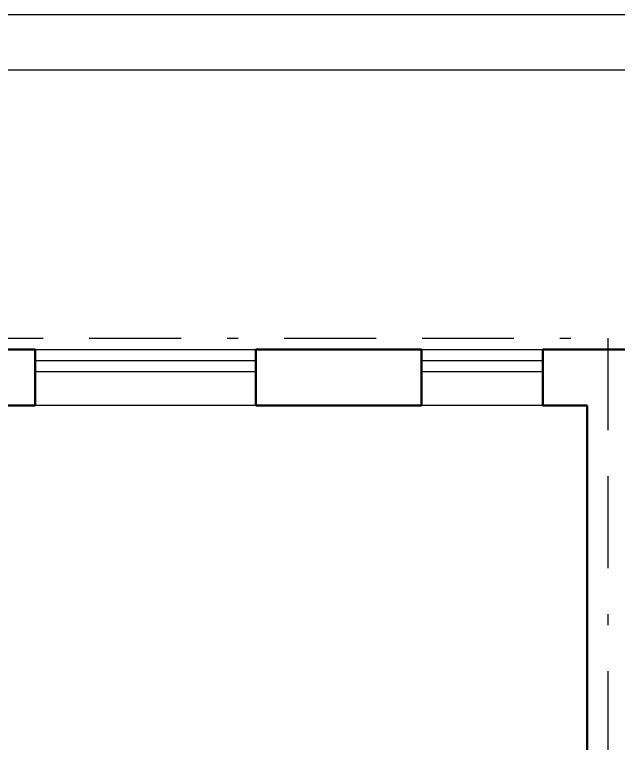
# Model space of a CAD drawing. Header units: metres. Extents: x -472 to 201, y -446 to -235.
# Drawn here: x -168.87 to -163.4, y -319.6 to -313 of the extents above; entities that cross this region are included whole.
import ezdxf
from ezdxf import colors
from ezdxf.entities.mleader import LeaderData, LeaderLine
from ezdxf.math import Vec2, Vec3

# ---------------------------------------------------------------- set-up
doc = ezdxf.new("R2010")
doc.units = ezdxf.units.M
doc.header["$MEASUREMENT"] = 0
doc.linetypes.add('( Border )', pattern=[1.751, 0.5, -0.25, 0.5, -0.25, 0.001, -0.25])
doc.layers.add('Level 50', color=7, linetype='Continuous', lineweight=0)
doc.layers.add('Level 63', color=7, linetype='Continuous', lineweight=0)
doc.layers.add('Электрика', color=7, linetype='Continuous')
doc.styles.get("Standard").update_dxf_attribs({"font": 'txt.shx'})

msp = doc.modelspace()

# ---------------------------------------------------------------- linework, layer by layer
at = {"color": 1, "linetype": '( Border )', "lineweight": 13, "ltscale": 1.666667}
for p, q in [((-175.4797, -315.9301), (-163.4953, -315.9301)), ((-163.4953, -315.9301), (-163.4953, -322.1735))]:
    msp.add_line(p, q, dxfattribs=at)
at = {"color": 7, "linetype": 'Continuous', "lineweight": 30}
for p, q in [((-170.2844, -316.0304), (-168.6844, -316.0304)), ((-168.6844, -316.0304), (-168.6844, -316.5404)), ((-166.6844, -316.0304), (-166.6844, -316.5404)), ((-166.6844, -316.0304), (-165.1844, -316.0304)), ((-165.1844, -316.0304), (-165.1844, -316.5404)), ((-164.0844, -316.0304), (-164.0844, -316.5404)), ((-164.0844, -316.0304), (-162.8044, -316.0304)), ((-170.2844, -316.5404), (-168.6844, -316.5404)), ((-166.6844, -316.5404), (-165.1844, -316.5404)), ((-164.0844, -316.5404), (-163.6844, -316.5404)), ((-163.6844, -316.5404), (-163.6844, -321.8404))]:
    msp.add_line(p, q, dxfattribs=at)
at = {"color": 7, "linetype": 'Continuous', "lineweight": 13}
for p, q in [((-168.6844, -316.0304), (-166.6844, -316.0304)), ((-165.1844, -316.0304), (-164.0844, -316.0304)), ((-166.6844, -316.5404), (-168.6844, -316.5404)), ((-164.0844, -316.5404), (-165.1844, -316.5404))]:
    msp.add_line(p, q, dxfattribs=at)
at = {"color": 7, "linetype": 'Continuous', "lineweight": 0}
for p, q in [((-168.6844, -316.1304), (-166.6844, -316.1304)), ((-165.1844, -316.1304), (-164.0844, -316.1304)), ((-168.6844, -316.2304), (-166.6844, -316.2304)), ((-165.1844, -316.2304), (-164.0844, -316.2304))]:
    msp.add_line(p, q, dxfattribs=at)
at = {"layer": 'Level 50', "color": 7, "linetype": 'Continuous', "lineweight": 13}
msp.add_line((-180.8567, -313.4967), (-121.8567, -313.4967), dxfattribs=at)
at = {"layer": 'Level 63', "color": 7, "linetype": 'Continuous', "lineweight": 0, "flags": 128}
msp.add_lwpolyline([(-121.3567, -341.9967), (-182.8567, -341.9967), (-182.8567, -312.9967), (-121.3567, -312.9967), (-121.3567, -341.9967)], close=True, dxfattribs=at)

# ---------------------------------------------------------------- leaders
at = {"layer": 'Электрика', "lineweight": 13}
ml = msp.add_multileader_mtext('Standard', dxfattribs=at)
ml.set_content('Лоток 100х50, \\Pкрепление С-образным подвесом, шаг 1.5м', color=256)
ml.set_leader_properties()
ml.build(insert=Vec2(0, 0))
ml.multileader.update_dxf_attribs({"text_right_attachment_type": 6, "dogleg_length": 0.36, "arrow_head_size": 0.18})
ctx = ml.context
ctx.base_point, ctx.char_height, ctx.arrow_head_size, ctx.landing_gap_size, ctx.plane_origin = Vec3(-158.6947, -319.6822), 0.18, 0.18, 0.09, Vec3(-160.6943, -324.7335)
ctx.right_attachment, ctx.text_align_type = 6, 2
notes = []
notes.append((ctx, [(0, (1, 1, 0), (-159.0547, -319.6822), (1, 0), 0.36, [(2, [(-149.7964, -316.6095), (-149.7775, -322.2393)], 0, []), (4, [(-159.3003, -322.433), (-168.2217, -322.4147)], 0, [])])]))
ctx.mtext.insert, ctx.mtext.width, ctx.mtext.alignment, ctx.mtext.flow_direction = Vec3(-151.9447, -319.5772), 10.739437, 3, 5
for ctx, leaders in notes:
    for number, flags, end, landing, length, lines in leaders:
        leader = LeaderData()
        leader.index, (leader.has_last_leader_line, leader.has_dogleg_vector, leader.attachment_direction) = number, flags
        leader.last_leader_point, leader.dogleg_vector, leader.dogleg_length = Vec3(end), Vec3(landing), length
        for number, points, colour, breaks in lines:
            line = LeaderLine()
            line.index, line.vertices, line.color, line.breaks = number, Vec3.list(points), colors.encode_raw_color(colour), breaks
            leader.lines.append(line)
        ctx.leaders.append(leader)

doc.saveas('drawing.dxf')
